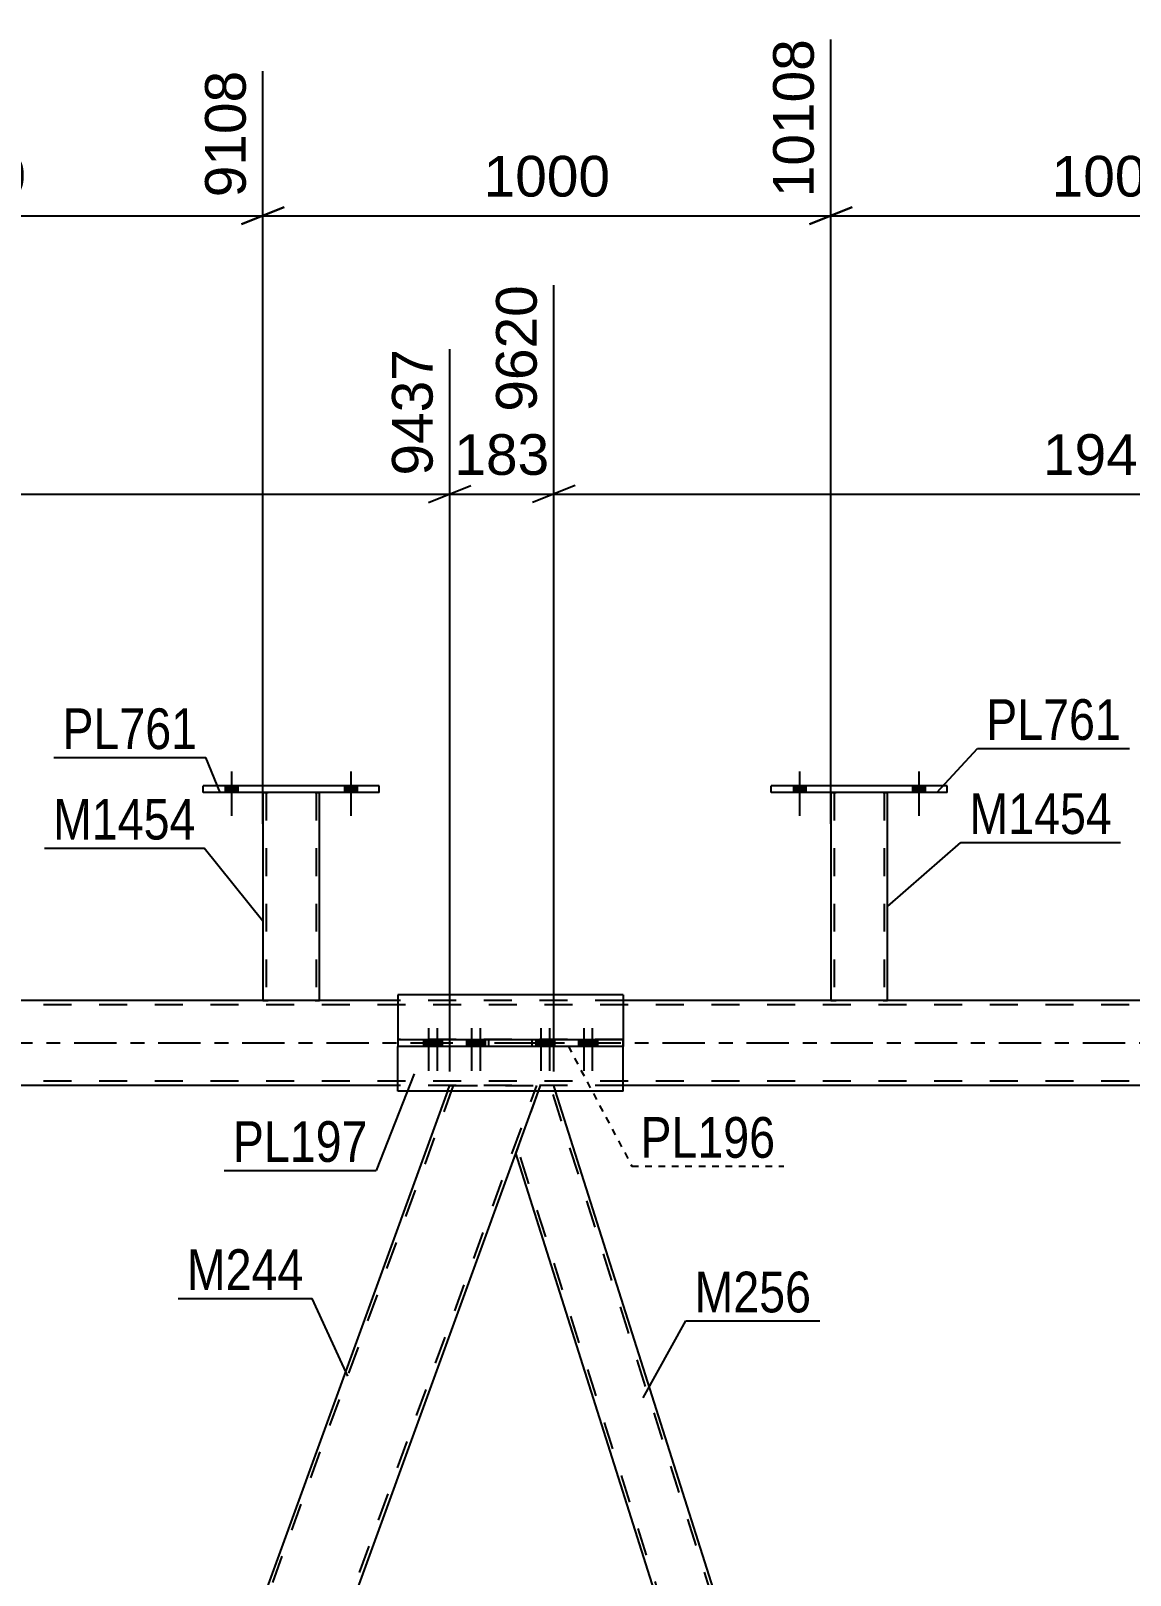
# Model space of a CAD drawing. Header units: millimetres. Extents: x -121 to 720, y -404 to 190.
# Drawn here: x 324.9 to 402.4, y -37.5 to 71.3 of the extents above; entities that cross this region are included whole.
import ezdxf

# ---------------------------------------------------------------- set-up
doc = ezdxf.new("R2010")
doc.units = ezdxf.units.MM
for name, pattern in [('DXK_LINE_DOT2', [3.9198, 1.9599, -1.9599]), ('DXK_LINE_DOT3', [5.9187, 2.979, -0.9799, 0.9799, -0.9799]), ('DXK_LINE_DOT4', [0.9408, 0.4704, -0.4704])]:
    doc.linetypes.add(name, pattern=pattern)
doc.styles.add('Arial', font='ARIAL.TTF', dxfattribs={"height": 0.2})
doc.styles.add('Arial Narrow', font='ARIALN.TTF', dxfattribs={"height": 0.2})

# ---------------------------------------------------------------- blocks, each defined once
blk = doc.blocks.new('Part-318886794-3457 - 3431')
at = {"color": 2, "linetype": 'Continuous'}
for p, q in [((337.08, 17.64), (337.08, 18.12)), ((349.48, 18.12), (337.08, 18.12)), ((349.48, 17.64), (337.08, 17.64)), ((349.48, 17.64), (349.48, 18.12))]:
    blk.add_line(p, q, dxfattribs=at)
blk = doc.blocks.new('Part-318886794-3452 - 3431')
at = {"color": 2, "linetype": 'Continuous'}
for p, q in [((341.28, 17.64), (341.28, 3)), ((345.28, 3), (345.28, 17.64))]:
    blk.add_line(p, q, dxfattribs=at)
at = {"color": 7, "linetype": 'DXK_LINE_DOT2'}
for p, q in [((341.28, 17.64), (341.28, 17.64)), ((341.28, 17.64), (341.28, 17.64)), ((341.28, 17.64), (341.28, 17.64)), ((341.31, 17.64), (341.28, 17.64)), ((341.28, 17.64), (341.31, 17.64)), ((341.42, 17.64), (341.31, 17.64)), ((341.31, 17.64), (341.42, 17.64)), ((341.53, 17.64), (341.42, 17.64)), ((341.42, 17.64), (341.57, 17.64)), ((341.52, 17.64), (341.52, 17.64)), ((341.52, 17.64), (341.52, 3)), ((341.53, 17.64), (341.52, 17.64)), ((341.52, 17.64), (341.53, 17.64)), ((344.98, 17.64), (341.53, 17.64)), ((341.59, 17.64), (341.53, 17.64)), ((341.53, 17.64), (341.59, 17.64)), ((344.98, 17.64), (341.57, 17.64)), ((344.89, 17.64), (341.59, 17.64)), ((341.59, 17.64), (341.66, 17.64)), ((344.96, 17.64), (341.66, 17.64)), ((344.96, 17.64), (344.89, 17.64)), ((345.02, 17.64), (344.96, 17.64)), ((344.96, 17.64), (345.02, 17.64)), ((344.98, 17.64), (345.13, 17.64)), ((345.13, 17.64), (344.98, 17.64)), ((345.04, 17.64), (345.02, 17.64)), ((345.02, 17.64), (345.04, 17.64)), ((345.04, 17.64), (345.04, 17.64)), ((345.04, 17.64), (345.04, 3)), ((345.13, 17.64), (345.24, 17.64)), ((345.24, 17.64), (345.13, 17.64)), ((345.24, 17.64), (345.28, 17.64)), ((345.28, 17.64), (345.24, 17.64)), ((345.28, 17.64), (345.28, 17.64)), ((345.28, 17.64), (345.28, 17.64)), ((345.28, 17.64), (345.28, 17.64)), ((341.28, 3), (341.28, 3)), ((341.28, 3), (341.28, 3)), ((341.31, 3), (341.28, 3)), ((341.28, 3), (341.31, 3)), ((341.42, 3), (341.31, 3)), ((341.31, 3), (341.42, 3)), ((341.57, 3), (341.42, 3)), ((341.42, 3), (341.57, 3)), ((341.53, 3), (341.52, 3)), ((341.52, 3), (341.53, 3)), ((341.59, 3), (341.53, 3)), ((341.53, 3), (341.59, 3)), ((344.98, 3), (341.57, 3)), ((344.98, 3), (341.57, 3)), ((344.89, 3), (341.59, 3)), ((341.59, 3), (341.66, 3)), ((344.96, 3), (341.66, 3)), ((344.96, 3), (344.89, 3)), ((345.02, 3), (344.96, 3)), ((344.96, 3), (345.02, 3)), ((344.98, 3), (345.13, 3)), ((345.13, 3), (344.98, 3)), ((345.04, 3), (345.02, 3)), ((345.02, 3), (345.04, 3)), ((345.13, 3), (345.24, 3)), ((345.24, 3), (345.13, 3)), ((345.24, 3), (345.28, 3)), ((345.28, 3), (345.24, 3)), ((345.28, 3), (345.28, 3)), ((345.28, 3), (345.28, 3)), ((345.28, 3), (345.28, 3))]:
    blk.add_line(p, q, dxfattribs=at)
blk = doc.blocks.new('Part-318886794-3467 - 3431')
at = {"color": 2, "linetype": 'Continuous'}
for p, q in [((381.28, 17.64), (381.28, 3)), ((385.28, 3), (385.28, 17.64))]:
    blk.add_line(p, q, dxfattribs=at)
at = {"color": 7, "linetype": 'DXK_LINE_DOT2'}
for p, q in [((381.28, 17.64), (381.28, 17.64)), ((381.28, 17.64), (381.28, 17.64)), ((381.28, 17.64), (381.28, 17.64)), ((381.31, 17.64), (381.28, 17.64)), ((381.28, 17.64), (381.31, 17.64)), ((381.42, 17.64), (381.31, 17.64)), ((381.31, 17.64), (381.42, 17.64)), ((381.53, 17.64), (381.42, 17.64)), ((381.42, 17.64), (381.57, 17.64)), ((381.52, 17.64), (381.52, 17.64)), ((381.52, 17.64), (381.52, 3)), ((381.53, 17.64), (381.52, 17.64)), ((381.52, 17.64), (381.53, 17.64)), ((384.98, 17.64), (381.53, 17.64)), ((381.59, 17.64), (381.53, 17.64)), ((381.53, 17.64), (381.59, 17.64)), ((384.98, 17.64), (381.57, 17.64)), ((384.89, 17.64), (381.59, 17.64)), ((381.59, 17.64), (381.66, 17.64)), ((384.96, 17.64), (381.66, 17.64)), ((384.96, 17.64), (384.89, 17.64)), ((385.02, 17.64), (384.96, 17.64)), ((384.96, 17.64), (385.02, 17.64)), ((384.98, 17.64), (385.13, 17.64)), ((385.13, 17.64), (384.98, 17.64)), ((385.04, 17.64), (385.02, 17.64)), ((385.02, 17.64), (385.04, 17.64)), ((385.04, 17.64), (385.04, 17.64)), ((385.04, 17.64), (385.04, 3)), ((385.13, 17.64), (385.24, 17.64)), ((385.24, 17.64), (385.13, 17.64)), ((385.24, 17.64), (385.28, 17.64)), ((385.28, 17.64), (385.24, 17.64)), ((385.28, 17.64), (385.28, 17.64)), ((385.28, 17.64), (385.28, 17.64)), ((385.28, 17.64), (385.28, 17.64)), ((381.28, 3), (381.28, 3)), ((381.28, 3), (381.28, 3)), ((381.31, 3), (381.28, 3)), ((381.28, 3), (381.31, 3)), ((381.42, 3), (381.31, 3)), ((381.31, 3), (381.42, 3)), ((381.57, 3), (381.42, 3)), ((381.42, 3), (381.57, 3)), ((381.53, 3), (381.52, 3)), ((381.52, 3), (381.53, 3)), ((381.59, 3), (381.53, 3)), ((381.53, 3), (381.59, 3)), ((384.98, 3), (381.57, 3)), ((384.98, 3), (381.57, 3)), ((384.89, 3), (381.59, 3)), ((381.59, 3), (381.66, 3)), ((384.96, 3), (381.66, 3)), ((384.96, 3), (384.89, 3)), ((385.02, 3), (384.96, 3)), ((384.96, 3), (385.02, 3)), ((384.98, 3), (385.13, 3)), ((385.13, 3), (384.98, 3)), ((385.04, 3), (385.02, 3)), ((385.02, 3), (385.04, 3)), ((385.13, 3), (385.24, 3)), ((385.24, 3), (385.13, 3)), ((385.24, 3), (385.28, 3)), ((385.28, 3), (385.24, 3)), ((385.28, 3), (385.28, 3)), ((385.28, 3), (385.28, 3)), ((385.28, 3), (385.28, 3))]:
    blk.add_line(p, q, dxfattribs=at)
blk = doc.blocks.new('Part-318886794-3538 - 3431')
at = {"color": 7, "linetype": 'DXK_LINE_DOT2'}
for p, q in [((637.47, 2.68), (-23.04, 2.68)), ((366.65, 3), (350.8, 3)), ((637.47, -2.68), (-23.04, -2.68)), ((366.65, -3), (350.8, -3))]:
    blk.add_line(p, q, dxfattribs=at)
at = {"color": 2, "linetype": 'Continuous'}
for p, q in [((350.8, 3), (281.52, 3)), ((435.93, 3), (366.65, 3)), ((350.8, -3), (281.52, -3)), ((435.93, -3), (366.65, -3))]:
    blk.add_line(p, q, dxfattribs=at)
at = {"color": 7, "linetype": 'DXK_LINE_DOT3'}
blk.add_line((-33.04, 0), (637.47, 0), dxfattribs=at)
blk = doc.blocks.new('Part-318886794-3690 - 3431')
at = {"color": 2, "linetype": 'Continuous'}
for p, q in [((377.08, 17.64), (377.08, 18.12)), ((389.48, 18.12), (377.08, 18.12)), ((389.48, 17.64), (377.08, 17.64)), ((389.48, 17.64), (389.48, 18.12))]:
    blk.add_line(p, q, dxfattribs=at)
blk = doc.blocks.new('Part-318886794-3789 - 3431')
at = {"color": 7, "linetype": 'DXK_LINE_DOT2'}
for p, q in [((354.69, -3), (311.38, -122)), ((317.25, -122), (360.57, -3)), ((354.29, -3.4), (354.44, -3)), ((354.44, -3), (360.82, -3)), ((360.82, -3), (360.68, -3.4))]:
    blk.add_line(p, q, dxfattribs=at)
at = {"color": 2, "linetype": 'Continuous'}
for p, q in [((354.29, -3.4), (311.27, -121.6)), ((360.68, -3.4), (317.65, -121.6))]:
    blk.add_line(p, q, dxfattribs=at)
blk = doc.blocks.new('Bolt-318886794-3865 - 3431')
at = {"linetype": 'Continuous'}
for points in [[(378.64, 17.64), (379.52, 17.64), (379.52, 18.12), (378.64, 18.12)], [(387.04, 17.64), (387.92, 17.64), (387.92, 18.12), (387.04, 18.12)]]:
    blk.add_hatch(color=1, dxfattribs=at).paths.add_polyline_path(points)
at = {"color": 1, "linetype": 'Continuous'}
for p, q in [((379.08, 19.12), (379.08, 16)), ((387.48, 19.12), (387.48, 16)), ((378.64, 18.12), (378.64, 17.64)), ((379.52, 18.12), (379.52, 17.64)), ((387.04, 18.12), (387.04, 17.64)), ((387.92, 18.12), (387.92, 17.64))]:
    blk.add_line(p, q, dxfattribs=at)
blk = doc.blocks.new('Bolt-318886794-3946 - 3431')
at = {"linetype": 'Continuous'}
for points in [[(378.64, 17.64), (379.52, 17.64), (379.52, 18.12), (378.64, 18.12)], [(387.04, 17.64), (387.92, 17.64), (387.92, 18.12), (387.04, 18.12)]]:
    blk.add_hatch(color=1, dxfattribs=at).paths.add_polyline_path(points)
at = {"color": 1, "linetype": 'Continuous'}
for p, q in [((379.08, 19.12), (379.08, 16)), ((387.48, 19.12), (387.48, 16)), ((378.64, 18.12), (378.64, 17.64)), ((379.52, 18.12), (379.52, 17.64)), ((387.04, 18.12), (387.04, 17.64)), ((387.92, 18.12), (387.92, 17.64))]:
    blk.add_line(p, q, dxfattribs=at)
blk = doc.blocks.new('Bolt-318886794-3949 - 3431')
at = {"linetype": 'Continuous'}
for points in [[(338.64, 17.64), (339.52, 17.64), (339.52, 18.12), (338.64, 18.12)], [(347.04, 17.64), (347.92, 17.64), (347.92, 18.12), (347.04, 18.12)]]:
    blk.add_hatch(color=1, dxfattribs=at).paths.add_polyline_path(points)
at = {"color": 1, "linetype": 'Continuous'}
for p, q in [((339.08, 19.12), (339.08, 16)), ((347.48, 19.12), (347.48, 16)), ((338.64, 18.12), (338.64, 17.64)), ((339.52, 18.12), (339.52, 17.64)), ((347.04, 18.12), (347.04, 17.64)), ((347.92, 18.12), (347.92, 17.64))]:
    blk.add_line(p, q, dxfattribs=at)
blk = doc.blocks.new('Bolt-318886794-3950 - 3431')
at = {"linetype": 'Continuous'}
for points in [[(338.64, 17.64), (339.52, 17.64), (339.52, 18.12), (338.64, 18.12)], [(347.04, 17.64), (347.92, 17.64), (347.92, 18.12), (347.04, 18.12)]]:
    blk.add_hatch(color=1, dxfattribs=at).paths.add_polyline_path(points)
at = {"color": 1, "linetype": 'Continuous'}
for p, q in [((339.08, 19.12), (339.08, 16)), ((347.48, 19.12), (347.48, 16)), ((338.64, 18.12), (338.64, 17.64)), ((339.52, 18.12), (339.52, 17.64)), ((347.04, 18.12), (347.04, 17.64)), ((347.92, 18.12), (347.92, 17.64))]:
    blk.add_line(p, q, dxfattribs=at)
blk = doc.blocks.new('Part-318886794-3971 - 3431')
at = {"color": 7, "linetype": 'DXK_LINE_DOT2'}
for p, q in [((360.82, -3), (359.09, -7.77)), ((361.77, -3), (360.82, -3)), ((397.86, -117.6), (361.52, -3)), ((361.9, -3.4), (361.77, -3)), ((395.56, -122), (359.22, -7.4))]:
    blk.add_line(p, q, dxfattribs=at)
at = {"color": 2, "linetype": 'Continuous'}
for p, q in [((397.99, -117.23), (361.9, -3.4)), ((395.19, -121.6), (359.09, -7.77))]:
    blk.add_line(p, q, dxfattribs=at)
blk = doc.blocks.new('Part-318886794-3991 - 3431')
at = {"color": 2, "linetype": 'Continuous'}
for p, q in [((366.65, 3.4), (350.8, 3.4)), ((350.8, 3.4), (350.8, 0.24)), ((366.65, 3.4), (366.65, 0.24)), ((350.8, -3.4), (350.8, -0.24)), ((366.65, -3.4), (366.65, -0.24)), ((366.65, -3.4), (350.8, -3.4))]:
    blk.add_line(p, q, dxfattribs=at)
at = {"color": 7, "linetype": 'DXK_LINE_DOT2'}
for p, q in [((350.8, 0.24), (350.8, -0.24)), ((366.65, 0.24), (366.65, -0.24))]:
    blk.add_line(p, q, dxfattribs=at)
blk = doc.blocks.new('Part-318886794-3996 - 3431')
at = {"color": 2, "linetype": 'Continuous'}
for p, q in [((350.8, 0.24), (350.8, 0.24)), ((350.8, 0.24), (366.65, 0.24)), ((350.8, 0.24), (350.8, -0.24)), ((357.2, -0.24), (357.2, 0.24)), ((360.24, -0.24), (360.24, 0.24)), ((366.65, 0.24), (366.65, 0.24)), ((366.65, -0.24), (366.65, 0.24)), ((366.65, -0.24), (350.8, -0.24))]:
    blk.add_line(p, q, dxfattribs=at)
at = {"color": 7, "linetype": 'DXK_LINE_DOT2'}
for p, q in [((366.65, 0.24), (350.8, 0.24)), ((350.8, 0.24), (350.8, 0.24)), ((366.65, 0.24), (366.65, 0.24)), ((366.65, -0.24), (350.8, -0.24))]:
    blk.add_line(p, q, dxfattribs=at)
blk = doc.blocks.new('Bolt-318886794-4148 - 3431')
at = {"linetype": 'Continuous'}
for points in [[(353.32, 0.24), (352.6, 0.24), (352.6, -0.24), (353.32, -0.24)], [(353.92, 0.24), (353.2, 0.24), (353.2, -0.24), (353.92, -0.24)], [(356.34, 0.24), (355.62, 0.24), (355.62, -0.24), (356.34, -0.24)], [(356.94, 0.24), (356.22, 0.24), (356.22, -0.24), (356.94, -0.24)]]:
    blk.add_hatch(color=1, dxfattribs=at).paths.add_polyline_path(points)
at = {"color": 1, "linetype": 'Continuous'}
for p, q in [((352.6, 0.24), (352.6, -0.24)), ((352.96, 1.04), (352.96, -1.96)), ((353.2, 0.24), (353.2, -0.24)), ((353.32, 0.24), (353.32, -0.24)), ((353.56, 1.04), (353.56, -1.96)), ((353.92, 0.24), (353.92, -0.24)), ((355.62, 0.24), (355.62, -0.24)), ((355.98, 1.04), (355.98, -1.96)), ((356.22, 0.24), (356.22, -0.24)), ((356.34, 0.24), (356.34, -0.24)), ((356.58, 1.04), (356.58, -1.96)), ((356.94, 0.24), (356.94, -0.24))]:
    blk.add_line(p, q, dxfattribs=at)
blk = doc.blocks.new('Bolt-318886794-4149 - 3431')
at = {"linetype": 'Continuous'}
for points in [[(361.23, 0.24), (360.51, 0.24), (360.51, -0.24), (361.23, -0.24)], [(361.83, 0.24), (361.11, 0.24), (361.11, -0.24), (361.83, -0.24)], [(364.24, 0.24), (363.52, 0.24), (363.52, -0.24), (364.24, -0.24)], [(364.84, 0.24), (364.12, 0.24), (364.12, -0.24), (364.84, -0.24)]]:
    blk.add_hatch(color=1, dxfattribs=at).paths.add_polyline_path(points)
at = {"color": 1, "linetype": 'Continuous'}
for p, q in [((360.51, 0.24), (360.51, -0.24)), ((360.87, 1.04), (360.87, -1.96)), ((361.11, 0.24), (361.11, -0.24)), ((361.23, 0.24), (361.23, -0.24)), ((361.47, 1.04), (361.47, -1.96)), ((361.83, 0.24), (361.83, -0.24)), ((363.52, 0.24), (363.52, -0.24)), ((363.88, 1.04), (363.88, -1.96)), ((364.12, 0.24), (364.12, -0.24)), ((364.24, 0.24), (364.24, -0.24)), ((364.48, 1.04), (364.48, -1.96)), ((364.84, 0.24), (364.84, -0.24))]:
    blk.add_line(p, q, dxfattribs=at)
blk = doc.blocks.new('StraightDimension-318886794-5150 - 3431')
at = {"color": 7, "linetype": 'Continuous'}
for p, q in [((361.77, -2), (361.77, 53.36)), ((354.44, -2), (354.44, 48.86)), ((352.94, 38.06), (355.94, 39.26)), ((363.27, 39.26), (360.27, 38.06)), ((354.44, 38.66), (361.77, 38.66))]:
    blk.add_line(p, q, dxfattribs=at)
at = {"color": 0}
blk.add_wipeout([(362.04, 39.41), (362.04, 43.61), (354.17, 43.61), (354.17, 39.41)], dxfattribs=at)
at = {"color": 3, "style": 'Arial'}
blk.add_text('183', height=2.865, dxfattribs=at).set_placement((354.77, 40.01))
at = {"color": 0, "linetype": 'Continuous'}
blk.add_wipeout([(361.17, 53.96), (356.97, 53.96), (356.97, 43.86), (361.17, 43.86)], dxfattribs=at)
at = {"color": 3, "linetype": 'Continuous', "style": 'Arial'}
blk.add_text('9620', height=2.865, rotation=90.0002, dxfattribs=at).set_placement((360.57, 44.46))
blk = doc.blocks.new('StraightDimension-318886794-5169 - 3431')
at = {"color": 7, "linetype": 'Continuous'}
for p, q in [((361.77, -2), (361.77, 53.36)), ((439.57, -2), (439.57, 51.08)), ((363.27, 39.26), (360.27, 38.06)), ((438.07, 38.06), (441.07, 39.26)), ((361.77, 38.66), (439.57, 38.66))]:
    blk.add_line(p, q, dxfattribs=at)
at = {"color": 0}
blk.add_wipeout([(405.72, 39.41), (405.72, 43.61), (395.62, 43.61), (395.62, 39.41)], dxfattribs=at)
at = {"color": 3, "style": 'Arial'}
blk.add_text('1945', height=2.865, dxfattribs=at).set_placement((396.22, 40.01))
at = {"color": 0, "linetype": 'Continuous'}
blk.add_wipeout([(438.97, 51.68), (434.77, 51.68), (434.77, 39.36), (438.97, 39.36)], dxfattribs=at)
at = {"color": 3, "linetype": 'Continuous', "style": 'Arial'}
blk.add_text('11565', height=2.865, rotation=90.0002, dxfattribs=at).set_placement((438.37, 39.96))
blk = doc.blocks.new('StraightDimension-318886794-4306 - 3431')
at = {"color": 7, "linetype": 'Continuous'}
for p, q in [((301.33, 15.44), (301.33, 68.45)), ((341.28, 15.44), (341.28, 68.45)), ((302.83, 58.86), (299.83, 57.66)), ((339.78, 57.66), (342.78, 58.86)), ((301.33, 58.26), (341.28, 58.26))]:
    blk.add_line(p, q, dxfattribs=at)
at = {"color": 0}
blk.add_wipeout([(325.24, 59.01), (325.24, 63.21), (317.36, 63.21), (317.36, 59.01)], dxfattribs=at)
at = {"color": 3, "style": 'Arial'}
blk.add_text('999', height=2.865, dxfattribs=at).set_placement((317.96, 59.61))
at = {"color": 0, "linetype": 'Continuous'}
blk.add_wipeout([(340.68, 69.05), (336.48, 69.05), (336.48, 58.96), (340.68, 58.96)], dxfattribs=at)
at = {"color": 3, "linetype": 'Continuous', "style": 'Arial'}
blk.add_text('9108', height=2.865, rotation=90.0002, dxfattribs=at).set_placement((340.08, 59.56))
blk = doc.blocks.new('StraightDimension-318886794-4316 - 3431')
at = {"color": 7, "linetype": 'Continuous'}
for p, q in [((381.28, 15.44), (381.28, 70.68)), ((341.28, 15.44), (341.28, 68.45)), ((342.78, 58.86), (339.78, 57.66)), ((379.78, 57.66), (382.78, 58.86)), ((341.28, 58.26), (381.28, 58.26))]:
    blk.add_line(p, q, dxfattribs=at)
at = {"color": 0}
blk.add_wipeout([(366.32, 59.01), (366.32, 63.21), (356.23, 63.21), (356.23, 59.01)], dxfattribs=at)
at = {"color": 3, "style": 'Arial'}
blk.add_text('1000', height=2.865, dxfattribs=at).set_placement((356.83, 59.61))
at = {"color": 0, "linetype": 'Continuous'}
blk.add_wipeout([(380.68, 71.28), (376.48, 71.28), (376.48, 58.96), (380.68, 58.96)], dxfattribs=at)
at = {"color": 3, "linetype": 'Continuous', "style": 'Arial'}
blk.add_text('10108', height=2.865, rotation=90.0002, dxfattribs=at).set_placement((380.08, 59.56))
blk = doc.blocks.new('StraightDimension-318886794-4326 - 3431')
at = {"color": 7, "linetype": 'Continuous'}
for p, q in [((381.28, 15.44), (381.28, 70.68)), ((421.27, 15.44), (421.27, 70.68)), ((382.78, 58.86), (379.78, 57.66)), ((419.77, 57.66), (422.77, 58.86)), ((381.28, 58.26), (421.27, 58.26))]:
    blk.add_line(p, q, dxfattribs=at)
at = {"color": 0}
blk.add_wipeout([(406.32, 59.01), (406.32, 63.21), (396.23, 63.21), (396.23, 59.01)], dxfattribs=at)
at = {"color": 3, "style": 'Arial'}
blk.add_text('1000', height=2.865, dxfattribs=at).set_placement((396.83, 59.61))
at = {"color": 0, "linetype": 'Continuous'}
blk.add_wipeout([(420.67, 71.28), (416.47, 71.28), (416.47, 58.96), (420.67, 58.96)], dxfattribs=at)
at = {"color": 3, "linetype": 'Continuous', "style": 'Arial'}
blk.add_text('11108', height=2.865, rotation=90.0002, dxfattribs=at).set_placement((420.07, 59.56))
blk = doc.blocks.new('StraightDimension-318886794-4995 - 3431')
at = {"color": 7, "linetype": 'Continuous'}
for p, q in [((276.64, -2), (276.64, 53.36)), ((354.44, -2), (354.44, 48.86)), ((278.14, 39.26), (275.14, 38.06)), ((352.94, 38.06), (355.94, 39.26)), ((276.64, 38.66), (354.44, 38.66))]:
    blk.add_line(p, q, dxfattribs=at)
at = {"color": 0}
blk.add_wipeout([(320.58, 39.41), (320.58, 43.61), (310.49, 43.61), (310.49, 39.41)], dxfattribs=at)
at = {"color": 3, "style": 'Arial'}
blk.add_text('1945', height=2.865, dxfattribs=at).set_placement((311.09, 40.01))
at = {"color": 0, "linetype": 'Continuous'}
blk.add_wipeout([(353.84, 49.46), (349.64, 49.46), (349.64, 39.36), (353.84, 39.36)], dxfattribs=at)
at = {"color": 3, "linetype": 'Continuous', "style": 'Arial'}
blk.add_text('9437', height=2.865, rotation=90.0002, dxfattribs=at).set_placement((353.24, 39.96))
blk = doc.blocks.new('Mark-318886794-3448 - 3431')
at = {"color": 30, "linetype": 'Continuous'}
for p in [(325.91, 13.73), (341.28, 8.58)]:
    blk.add_line(p, (337.16, 13.73), dxfattribs=at)
at = {"color": 0}
blk.add_wipeout([(336.56, 14.33), (336.56, 17.33), (326.51, 17.33), (326.51, 14.33)], dxfattribs=at)
blk.add_wipeout([(336.56, 14.33), (336.56, 17.33), (326.51, 17.33), (326.51, 14.33)], dxfattribs=at)
at = {"color": 3, "style": 'Arial Narrow'}
blk.add_text('M1454', height=2.863, dxfattribs=at).set_placement((326.51, 14.33))
blk = doc.blocks.new('Mark-318886794-3453 - 3431')
at = {"color": 30, "linetype": 'Continuous'}
for p in [(326.57, 20.1), (338.28, 17.65)]:
    blk.add_line(p, (337.27, 20.1), dxfattribs=at)
at = {"color": 0}
blk.add_wipeout([(336.67, 20.7), (336.67, 23.7), (327.17, 23.7), (327.17, 20.7)], dxfattribs=at)
blk.add_wipeout([(336.67, 20.7), (336.67, 23.7), (327.17, 23.7), (327.17, 20.7)], dxfattribs=at)
at = {"color": 3, "style": 'Arial Narrow'}
blk.add_text('PL761', height=2.863, dxfattribs=at).set_placement((327.17, 20.7))
blk = doc.blocks.new('Mark-318886794-3463 - 3431')
at = {"color": 30, "linetype": 'Continuous'}
for p, q in [((385.28, 9.62), (390.44, 14.12)), ((390.44, 14.12), (401.69, 14.12))]:
    blk.add_line(p, q, dxfattribs=at)
at = {"color": 0}
blk.add_wipeout([(401.09, 14.72), (401.09, 17.72), (391.04, 17.72), (391.04, 14.72)], dxfattribs=at)
blk.add_wipeout([(401.09, 14.72), (401.09, 17.72), (391.04, 17.72), (391.04, 14.72)], dxfattribs=at)
at = {"color": 3, "style": 'Arial Narrow'}
blk.add_text('M1454', height=2.863, dxfattribs=at).set_placement((391.04, 14.72))
blk = doc.blocks.new('Mark-318886794-3686 - 3431')
at = {"color": 30, "linetype": 'Continuous'}
for p, q in [((388.74, 17.64), (391.62, 20.75)), ((391.62, 20.75), (402.32, 20.75))]:
    blk.add_line(p, q, dxfattribs=at)
at = {"color": 0}
blk.add_wipeout([(401.72, 21.35), (401.72, 24.35), (392.22, 24.35), (392.22, 21.35)], dxfattribs=at)
blk.add_wipeout([(401.72, 21.35), (401.72, 24.35), (392.22, 24.35), (392.22, 21.35)], dxfattribs=at)
at = {"color": 3, "style": 'Arial Narrow'}
blk.add_text('PL761', height=2.863, dxfattribs=at).set_placement((392.22, 21.35))
blk = doc.blocks.new('Mark-318886794-3785 - 3431')
at = {"color": 30, "linetype": 'Continuous'}
for p in [(335.33, -17.99), (347.26, -23.47)]:
    blk.add_line(p, (344.75, -17.99), dxfattribs=at)
at = {"color": 0}
blk.add_wipeout([(344.15, -17.39), (344.15, -14.39), (335.93, -14.39), (335.93, -17.39)], dxfattribs=at)
blk.add_wipeout([(344.15, -17.39), (344.15, -14.39), (335.93, -14.39), (335.93, -17.39)], dxfattribs=at)
at = {"color": 3, "style": 'Arial Narrow'}
blk.add_text('M244', height=2.863, dxfattribs=at).set_placement((335.93, -17.39))
blk = doc.blocks.new('Mark-318886794-3967 - 3431')
at = {"color": 30, "linetype": 'Continuous'}
for p, q in [((368.06, -24.98), (371.08, -19.57)), ((371.08, -19.57), (380.51, -19.57))]:
    blk.add_line(p, q, dxfattribs=at)
at = {"color": 0}
blk.add_wipeout([(379.91, -18.97), (379.91, -15.97), (371.68, -15.97), (371.68, -18.97)], dxfattribs=at)
blk.add_wipeout([(379.91, -18.97), (379.91, -15.97), (371.68, -15.97), (371.68, -18.97)], dxfattribs=at)
at = {"color": 3, "style": 'Arial Narrow'}
blk.add_text('M256', height=2.863, dxfattribs=at).set_placement((371.68, -18.97))
blk = doc.blocks.new('Mark-318886794-3987 - 3431')
at = {"color": 30, "linetype": 'Continuous'}
for p in [(351.94, -2.17), (338.57, -8.97)]:
    blk.add_line(p, (349.27, -8.97), dxfattribs=at)
at = {"color": 0}
blk.add_wipeout([(348.67, -8.37), (348.67, -5.37), (339.17, -5.37), (339.17, -8.37)], dxfattribs=at)
blk.add_wipeout([(348.67, -8.37), (348.67, -5.37), (339.17, -5.37), (339.17, -8.37)], dxfattribs=at)
at = {"color": 3, "style": 'Arial Narrow'}
blk.add_text('PL197', height=2.863, dxfattribs=at).set_placement((339.17, -8.37))
blk = doc.blocks.new('Mark-318886794-3992 - 3431')
at = {"color": 30, "linetype": 'DXK_LINE_DOT4'}
for p, q in [((362.8, -0.24), (367.27, -8.68)), ((367.27, -8.68), (377.97, -8.68))]:
    blk.add_line(p, q, dxfattribs=at)
at = {"color": 0}
blk.add_wipeout([(377.37, -8.08), (377.37, -5.08), (367.87, -5.08), (367.87, -8.08)], dxfattribs=at)
blk.add_wipeout([(377.37, -8.08), (377.37, -5.08), (367.87, -5.08), (367.87, -8.08)], dxfattribs=at)
at = {"color": 3, "style": 'Arial Narrow'}
blk.add_text('PL196', height=2.863, dxfattribs=at).set_placement((367.87, -8.08))

msp = doc.modelspace()

# ---------------------------------------------------------------- block references
for name in ['Bolt-318886794-3949 - 3431', 'Bolt-318886794-3950 - 3431', 'Bolt-318886794-3865 - 3431', 'Bolt-318886794-3946 - 3431', 'Part-318886794-3457 - 3431', 'Part-318886794-3452 - 3431', 'Part-318886794-3690 - 3431', 'Part-318886794-3467 - 3431', 'Part-318886794-3991 - 3431', 'Part-318886794-3538 - 3431', 'Part-318886794-3996 - 3431', 'Bolt-318886794-4148 - 3431', 'Bolt-318886794-4149 - 3431', 'Part-318886794-3789 - 3431', 'Part-318886794-3971 - 3431']:
    msp.add_blockref(name, (0, 0))

# ---------------------------------------------------------------- next in the draw order: block references
for name in ['StraightDimension-318886794-4306 - 3431', 'StraightDimension-318886794-5150 - 3431', 'Mark-318886794-3785 - 3431', 'Mark-318886794-3967 - 3431']:
    msp.add_blockref(name, (0, 0))

# ---------------------------------------------------------------- next in the draw order: block references
msp.add_blockref('StraightDimension-318886794-5169 - 3431', (0, 0))

# ---------------------------------------------------------------- next in the draw order: block references
for name in ['StraightDimension-318886794-4316 - 3431', 'Mark-318886794-3992 - 3431']:
    msp.add_blockref(name, (0, 0))

# ---------------------------------------------------------------- next in the draw order: block references
for name in ['StraightDimension-318886794-4326 - 3431', 'StraightDimension-318886794-4995 - 3431']:
    msp.add_blockref(name, (0, 0))

# ---------------------------------------------------------------- next in the draw order: block references
for name in ['Mark-318886794-3463 - 3431', 'Mark-318886794-3448 - 3431', 'Mark-318886794-3987 - 3431']:
    msp.add_blockref(name, (0, 0))

# ---------------------------------------------------------------- next in the draw order: block references
for name in ['Mark-318886794-3686 - 3431', 'Mark-318886794-3453 - 3431']:
    msp.add_blockref(name, (0, 0))

doc.saveas('drawing.dxf')
